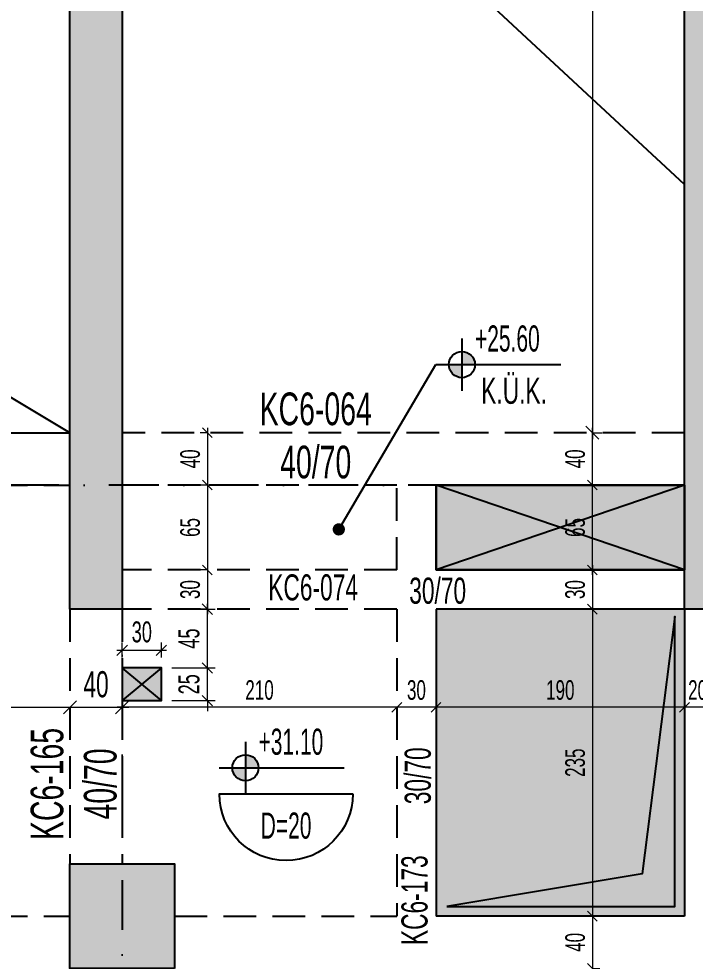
# Model space of a CAD drawing. Header units: millimetres. Extents: x -10495 to 6687, y -755 to 43288.
# Drawn here: x 4171 to 4688, y 1336 to 2057 of the extents above; entities that cross this region are included whole.
import ezdxf
from ezdxf.enums import TextEntityAlignment as Align

# ---------------------------------------------------------------- set-up
doc = ezdxf.new("R2010")
doc.units = ezdxf.units.MM
doc.header["$LTSCALE"] = 100
doc.header["$PDSIZE"] = -100
doc.linetypes.add('DASHDOT', pattern=[25.4, 12.7, -6.35, 0, -6.35])
doc.linetypes.add('HIDDEN', pattern=[0.375, 0.25, -0.125])
for name, color, linetype in [('1_ULK', 254, 'Continuous'), ('2_ULK', 105, 'Continuous'), ('AKS_ULK', 8, 'DASHDOT'), ('BOSLUK SEMBOL_ULK', 118, 'Continuous'), ('BOSLUK_ULK', 21, 'Continuous'), ('KOLON-PERDE CEKIRDEK_ULK', 4, 'Continuous'), ('KOT_ULK', 7, 'Continuous'), ('TARAMA BOSLUK-TARIF SEFFAF YUZEYLER_ULK', 159, 'Continuous'), ('TARAMA SOLID_ULK', 251, 'Continuous'), ('TARAMA_ULK', 251, 'Continuous')]:
    doc.layers.add(name, color=color, linetype=linetype)
for name, color, linetype, lineweight in [('DOSEME ISMI_ULK', 244, 'Continuous', 25), ('KIRIS BOYUT_ULK', 232, 'Continuous', 13), ('KIRIS CIZGI DUZ_ULK', 41, 'Continuous', 25), ('KIRIS CIZGI KESIK_ULK', 41, 'HIDDEN', 25), ('KIRIS ISIM_ULK', 221, 'Continuous', 13), ('OLCU IC_ULK', 146, 'Continuous', 18), ('TARIF OK_ULK', 244, 'Continuous', 5)]:
    doc.layers.add(name, color=color, linetype=linetype, lineweight=lineweight)
doc.styles.add('ulkr-simplxtw.shx', font='ulkr-simplxtw.shx', dxfattribs={"width": 0.65})
doc.dimstyles.new('1-100-IC_ULK', dxfattribs={"dimscale": 10, "dimtxt": 2, "dimasz": 1, "dimexe": 0.75, "dimexo": 1, "dimgap": 0.75, "dimtad": 1, "dimdec": 1, "dimzin": 9, "dimdsep": 46, "dimtxsty": 'ulkr-simplxtw.shx', "dimblk": 'OBLIQUE', "dimcen": 0.1, "dimdle": 0.5, "dimclrd": 146, "dimclre": 146, "dimclrt": 2, "dimadec": 0, "dimazin": 2, "dimtfac": 1, "dimtdec": 1, "dimtix": 1, "dimtmove": 2, "dimatfit": 3, "dimldrblk": 'OBLIQUE', "dimfxl": 1, "dimtolj": 1, "dimtzin": 0, "dimlwd": -1, "dimlwe": -1, "dimarcsym": 0})
doc.dimstyles.new('JSM LIMITS 100(MM)', dxfattribs={"dimscale": 100, "dimtxt": 2, "dimasz": 2.5, "dimexe": 0, "dimexo": 3, "dimgap": 0.41, "dimtad": 1, "dimdec": 0, "dimdsep": 46, "dimtxsty": 'ulkr-simplxtw.shx', "dimblk": 'AR', "dimcen": 0.9, "dimdle": 2, "dimse1": 1, "dimse2": 1, "dimclrd": 256, "dimclre": 1, "dimclrt": 33, "dimadec": 0, "dimazin": 0, "dimtfac": 0.9, "dimtdec": 0, "dimtmove": 0, "dimatfit": 3, "dimfxl": 0, "dimtolj": 1, "dimtzin": 0, "dimarcsym": 0})

# ---------------------------------------------------------------- blocks, each defined once
blk = doc.blocks.new('*U17')
at = {"layer": 'KOT_ULK'}
h = blk.add_hatch(color=251, dxfattribs=at)
h.dxf.hatch_style = 1
h.paths.add_polyline_path([(10, 0, 0.414214), (0, 10), (0, 0)])
h = blk.add_hatch(color=251, dxfattribs=at)
h.dxf.hatch_style = 1
h.paths.add_polyline_path([(0, 0), (-10, 0, 0.414214), (0, -10)])
at = {"layer": 'KOT_ULK', "color": 12}
for p, q in [((0, 20), (0, -20)), ((-20, 0), (75.59, 0))]:
    blk.add_line(p, q, dxfattribs=at)
blk.add_circle((0, 0), 10, dxfattribs=at)
at = {"layer": 'KOT_ULK', "style": 'ulkr-simplxtw.shx', "width": 0.6}
for tag, p in [('6', (10, 145)), ('5', (10, 118)), ('4', (10, 91)), ('3', (10, 64)), ('2', (10, 37)), ('1', (10, 10))]:
    blk.add_attdef(tag, p, '', height=20, dxfattribs=at)
at = {"layer": 'KOT_ULK', "color": 242, "style": 'ulkr-simplxtw.shx', "width": 0.65}
blk.add_attdef('NOT', text='', height=20, dxfattribs=at).set_placement((14.79, -10), align=Align.TOP_LEFT)
blk = doc.blocks.new('Döşeme kalınğı_ULK')
at = {"layer": 'DOSEME ISMI_ULK', "color": 12}
blk.add_lwpolyline([(51, 0, -1), (-51, 0)], format="xyb", close=True, dxfattribs=at)
at = {"layer": 'DOSEME ISMI_ULK', "style": 'ulkr-simplxtw.shx', "width": 0.6}
blk.add_attdef('1', text='', height=20, dxfattribs=at).set_placement((0, -14.21), align=Align.TOP_CENTER)
blk = doc.blocks.new('AR')
at = {"layer": '1_ULK', "color": 253}
blk.add_solid([(-1.184, 0.197), (-1.184, -0.197), (0, 0)], dxfattribs=at)
at = {"layer": '2_ULK', "color": 1}
blk.add_line((0, 0.453), (0, -0.453), dxfattribs=at)
at = {"layer": '2_ULK'}
blk.add_lwpolyline([(-1.184, 0.197), (-1.184, -0.197), (0, 0), (-1.184, 0.197)], dxfattribs=at)
blk = doc.blocks.new('_Oblique')
at = {"color": 0, "linetype": 'ByBlock', "lineweight": -2}
blk.add_line((-0.5, -0.5), (0.5, 0.5), dxfattribs=at)
blk = doc.blocks.new('*D1535')
at = {"layer": 'Defpoints', "color": 0, "transparency": 16777216}
for p in [(4210, 1554.9), (4250, 1554.9), (4250, 1529.9)]:
    blk.add_point(p, dxfattribs=at)
at = {"layer": 'OLCU IC_ULK', "color": 146, "transparency": 16777216}
blk.add_line((4205, 1529.9), (4255, 1529.9), dxfattribs=at)
at = {"layer": 'OLCU IC_ULK', "color": 146, "linetype": 'Continuous', "transparency": 16777216}
for p, q in [((4210, 1529.9), (4210, 1522.4)), ((4250, 1529.9), (4250, 1522.4))]:
    blk.add_line(p, q, dxfattribs=at)
at = {"layer": 'OLCU IC_ULK', "color": 146, "transparency": 16777216, "xscale": 10, "yscale": 10, "zscale": 10, "rotation": 180}
blk.add_blockref('_Oblique', (4210, 1529.9), dxfattribs=at)
at = {"layer": 'OLCU IC_ULK', "color": 146, "transparency": 16777216, "xscale": 10, "yscale": 10, "zscale": 10}
blk.add_blockref('_Oblique', (4250, 1529.9), dxfattribs=at)
at = {"layer": 'OLCU IC_ULK', "color": 2, "transparency": 16777216, "insert": (4230, 1547.4), "char_height": 20, "attachment_point": 5, "style": 'ulkr-simplxtw.shx'}
blk.add_mtext('\\A1;40', dxfattribs=at)
blk = doc.blocks.new('*D1536')
at = {"layer": 'Defpoints', "color": 0, "transparency": 16777216}
for p in [(3440, 1554.9), (4210, 1554.9), (4210, 1529.9)]:
    blk.add_point(p, dxfattribs=at)
at = {"layer": 'OLCU IC_ULK', "color": 146, "transparency": 16777216}
blk.add_line((3435, 1529.9), (4215, 1529.9), dxfattribs=at)
at = {"layer": 'OLCU IC_ULK', "color": 146, "linetype": 'Continuous', "transparency": 16777216}
for p, q in [((3440, 1529.9), (3440, 1522.4)), ((4210, 1529.9), (4210, 1522.4))]:
    blk.add_line(p, q, dxfattribs=at)
at = {"layer": 'OLCU IC_ULK', "color": 146, "transparency": 16777216, "xscale": 10, "yscale": 10, "zscale": 10, "rotation": 180}
blk.add_blockref('_Oblique', (3440, 1529.9), dxfattribs=at)
at = {"layer": 'OLCU IC_ULK', "color": 146, "transparency": 16777216, "xscale": 10, "yscale": 10, "zscale": 10}
blk.add_blockref('_Oblique', (4210, 1529.9), dxfattribs=at)
at = {"layer": 'OLCU IC_ULK', "color": 2, "transparency": 16777216, "insert": (3825, 1547.4), "char_height": 20, "attachment_point": 5, "style": 'ulkr-simplxtw.shx'}
blk.add_mtext('\\A1;770', dxfattribs=at)
blk = doc.blocks.new('*D1543')
at = {"layer": 'Defpoints', "color": 0, "transparency": 16777216}
for p in [(4584.52, 2550), (4584.52, 1740), (4609.52, 1740)]:
    blk.add_point(p, dxfattribs=at)
at = {"layer": 'OLCU IC_ULK', "color": 146, "transparency": 16777216}
blk.add_line((4609.52, 2555), (4609.52, 1735), dxfattribs=at)
at = {"layer": 'OLCU IC_ULK', "color": 146, "linetype": 'Continuous', "transparency": 16777216}
for p, q in [((4609.52, 2550), (4617.02, 2550)), ((4609.52, 1740), (4617.02, 1740))]:
    blk.add_line(p, q, dxfattribs=at)
at = {"layer": 'OLCU IC_ULK', "color": 146, "transparency": 16777216, "xscale": 10, "yscale": 10, "zscale": 10}
for p, rotation in [((4609.52, 2550), 90), ((4609.52, 1740), 270)]:
    blk.add_blockref('_Oblique', p, dxfattribs=dict(at, rotation=rotation))
at = {"layer": 'OLCU IC_ULK', "color": 2, "transparency": 16777216, "insert": (4592.02, 2145), "char_height": 20, "attachment_point": 5, "rotation": 90, "style": 'ulkr-simplxtw.shx'}
blk.add_mtext('\\A1;810', dxfattribs=at)
blk = doc.blocks.new('*D1559')
at = {"layer": 'Defpoints', "color": 0, "transparency": 16777216}
for p in [(4340.14, 1740), (4315.14, 1700), (4340.14, 1700)]:
    blk.add_point(p, dxfattribs=at)
at = {"layer": 'OLCU IC_ULK', "color": 146, "linetype": 'Continuous', "transparency": 16777216}
for p, q in [((4315.14, 1740), (4309.52, 1740)), ((4315.14, 1700), (4309.52, 1700))]:
    blk.add_line(p, q, dxfattribs=at)
at = {"layer": 'OLCU IC_ULK', "color": 146, "transparency": 16777216}
blk.add_line((4315.14, 1743.75), (4315.14, 1696.25), dxfattribs=at)
at = {"layer": 'OLCU IC_ULK', "color": 146, "transparency": 16777216, "xscale": 7.5, "yscale": 7.5, "zscale": 7.5}
for p, rotation in [((4315.14, 1740), 90), ((4315.14, 1700), 270)]:
    blk.add_blockref('_Oblique', p, dxfattribs=dict(at, rotation=rotation))
at = {"layer": 'OLCU IC_ULK', "color": 2, "transparency": 16777216, "insert": (4302.02, 1720), "char_height": 15, "attachment_point": 5, "rotation": 90, "style": 'ulkr-simplxtw.shx'}
blk.add_mtext('\\A1;40', dxfattribs=at)
blk = doc.blocks.new('*D1560')
at = {"layer": 'Defpoints', "color": 0, "transparency": 16777216}
for p in [(4340.14, 1700), (4315.14, 1635), (4340.14, 1635)]:
    blk.add_point(p, dxfattribs=at)
at = {"layer": 'OLCU IC_ULK', "color": 146, "transparency": 16777216}
blk.add_line((4315.14, 1703.75), (4315.14, 1631.25), dxfattribs=at)
at = {"layer": 'OLCU IC_ULK', "color": 146, "linetype": 'Continuous', "transparency": 16777216}
for p, q in [((4315.14, 1700), (4309.52, 1700)), ((4315.14, 1635), (4309.52, 1635))]:
    blk.add_line(p, q, dxfattribs=at)
at = {"layer": 'OLCU IC_ULK', "color": 146, "transparency": 16777216, "xscale": 7.5, "yscale": 7.5, "zscale": 7.5}
for p, rotation in [((4315.14, 1700), 90), ((4315.14, 1635), 270)]:
    blk.add_blockref('_Oblique', p, dxfattribs=dict(at, rotation=rotation))
at = {"layer": 'OLCU IC_ULK', "color": 2, "transparency": 16777216, "insert": (4302.02, 1667.5), "char_height": 15, "attachment_point": 5, "rotation": 90, "style": 'ulkr-simplxtw.shx'}
blk.add_mtext('\\A1;65', dxfattribs=at)
blk = doc.blocks.new('*D1561')
at = {"layer": 'Defpoints', "color": 0, "transparency": 16777216}
for p in [(4340.14, 1635), (4315.14, 1605), (4341.33, 1605)]:
    blk.add_point(p, dxfattribs=at)
at = {"layer": 'OLCU IC_ULK', "color": 146, "transparency": 16777216}
blk.add_line((4315.14, 1638.75), (4315.14, 1601.25), dxfattribs=at)
at = {"layer": 'OLCU IC_ULK', "color": 146, "linetype": 'Continuous', "transparency": 16777216}
for p, q in [((4315.14, 1635), (4309.52, 1635)), ((4315.14, 1605), (4309.52, 1605))]:
    blk.add_line(p, q, dxfattribs=at)
at = {"layer": 'OLCU IC_ULK', "color": 146, "transparency": 16777216, "xscale": 7.5, "yscale": 7.5, "zscale": 7.5}
for p, rotation in [((4315.14, 1635), 90), ((4315.14, 1605), 270)]:
    blk.add_blockref('_Oblique', p, dxfattribs=dict(at, rotation=rotation))
at = {"layer": 'OLCU IC_ULK', "color": 2, "transparency": 16777216, "insert": (4302.02, 1620), "char_height": 15, "attachment_point": 5, "rotation": 90, "style": 'ulkr-simplxtw.shx'}
blk.add_mtext('\\A1;30', dxfattribs=at)
blk = doc.blocks.new('*D1562')
at = {"layer": 'Defpoints', "color": 0, "transparency": 16777216}
for p in [(4572.29, 1700), (4609.52, 1700), (4572.29, 1635)]:
    blk.add_point(p, dxfattribs=at)
at = {"layer": 'OLCU IC_ULK', "color": 146, "transparency": 16777216}
blk.add_line((4609.52, 1631.25), (4609.52, 1703.75), dxfattribs=at)
at = {"layer": 'OLCU IC_ULK', "color": 146, "linetype": 'Continuous', "transparency": 16777216}
for p, q in [((4609.52, 1700), (4615.15, 1700)), ((4609.52, 1635), (4615.15, 1635))]:
    blk.add_line(p, q, dxfattribs=at)
at = {"layer": 'OLCU IC_ULK', "color": 146, "transparency": 16777216, "xscale": 7.5, "yscale": 7.5, "zscale": 7.5}
for p, rotation in [((4609.52, 1700), 90), ((4609.52, 1635), 270)]:
    blk.add_blockref('_Oblique', p, dxfattribs=dict(at, rotation=rotation))
at = {"layer": 'OLCU IC_ULK', "color": 2, "transparency": 16777216, "insert": (4596.4, 1667.5), "char_height": 15, "attachment_point": 5, "rotation": 90, "style": 'ulkr-simplxtw.shx'}
blk.add_mtext('\\A1;65', dxfattribs=at)
blk = doc.blocks.new('*D1563')
at = {"layer": 'Defpoints', "color": 0, "transparency": 16777216}
for p in [(4490, 1554.9), (4680, 1554.9), (4490, 1529.9)]:
    blk.add_point(p, dxfattribs=at)
at = {"layer": 'OLCU IC_ULK', "color": 146, "transparency": 16777216}
blk.add_line((4683.75, 1529.9), (4486.25, 1529.9), dxfattribs=at)
at = {"layer": 'OLCU IC_ULK', "color": 146, "linetype": 'Continuous', "transparency": 16777216}
for p, q in [((4490, 1529.9), (4490, 1524.28)), ((4680, 1529.9), (4680, 1524.28))]:
    blk.add_line(p, q, dxfattribs=at)
at = {"layer": 'OLCU IC_ULK', "color": 146, "transparency": 16777216, "xscale": 7.5, "yscale": 7.5, "zscale": 7.5, "rotation": 180}
blk.add_blockref('_Oblique', (4490, 1529.9), dxfattribs=at)
at = {"layer": 'OLCU IC_ULK', "color": 146, "transparency": 16777216, "xscale": 7.5, "yscale": 7.5, "zscale": 7.5}
blk.add_blockref('_Oblique', (4680, 1529.9), dxfattribs=at)
at = {"layer": 'OLCU IC_ULK', "color": 2, "transparency": 16777216, "insert": (4585, 1543.03), "char_height": 15, "attachment_point": 5, "style": 'ulkr-simplxtw.shx'}
blk.add_mtext('\\A1;190', dxfattribs=at)
blk = doc.blocks.new('*D1565')
at = {"layer": 'Defpoints', "color": 0, "transparency": 16777216}
for p in [(4680, 1554.9), (4700, 1554.9), (4680, 1529.9)]:
    blk.add_point(p, dxfattribs=at)
at = {"layer": 'OLCU IC_ULK', "color": 146, "transparency": 16777216}
for p, q in [((4680, 1529.9), (4672.5, 1529.9)), ((4700, 1529.9), (4680, 1529.9)), ((4700, 1529.9), (4707.5, 1529.9))]:
    blk.add_line(p, q, dxfattribs=at)
at = {"layer": 'OLCU IC_ULK', "color": 146, "linetype": 'Continuous', "transparency": 16777216}
for p, q in [((4680, 1529.9), (4680, 1524.28)), ((4700, 1529.9), (4700, 1524.28))]:
    blk.add_line(p, q, dxfattribs=at)
at = {"layer": 'OLCU IC_ULK', "color": 146, "transparency": 16777216, "xscale": 7.5, "yscale": 7.5, "zscale": 7.5}
blk.add_blockref('_Oblique', (4680, 1529.9), dxfattribs=at)
at = {"layer": 'OLCU IC_ULK', "color": 146, "transparency": 16777216, "xscale": 7.5, "yscale": 7.5, "zscale": 7.5, "rotation": 180}
blk.add_blockref('_Oblique', (4700, 1529.9), dxfattribs=at)
at = {"layer": 'OLCU IC_ULK', "color": 2, "transparency": 16777216, "insert": (4690, 1543.03), "char_height": 15, "attachment_point": 5, "style": 'ulkr-simplxtw.shx'}
blk.add_mtext('\\A1;20', dxfattribs=at)
blk = doc.blocks.new('*D1566')
at = {"layer": 'Defpoints', "color": 0, "transparency": 16777216}
for p in [(4572.29, 1635), (4572.29, 1605), (4609.52, 1605)]:
    blk.add_point(p, dxfattribs=at)
at = {"layer": 'OLCU IC_ULK', "color": 146, "transparency": 16777216}
blk.add_line((4609.52, 1638.75), (4609.52, 1601.25), dxfattribs=at)
at = {"layer": 'OLCU IC_ULK', "color": 146, "linetype": 'Continuous', "transparency": 16777216}
for p, q in [((4609.52, 1635), (4615.15, 1635)), ((4609.52, 1605), (4615.15, 1605))]:
    blk.add_line(p, q, dxfattribs=at)
at = {"layer": 'OLCU IC_ULK', "color": 146, "transparency": 16777216, "xscale": 7.5, "yscale": 7.5, "zscale": 7.5}
for p, rotation in [((4609.52, 1635), 90), ((4609.52, 1605), 270)]:
    blk.add_blockref('_Oblique', p, dxfattribs=dict(at, rotation=rotation))
at = {"layer": 'OLCU IC_ULK', "color": 2, "transparency": 16777216, "insert": (4596.4, 1620), "char_height": 15, "attachment_point": 5, "rotation": 90, "style": 'ulkr-simplxtw.shx'}
blk.add_mtext('\\A1;30', dxfattribs=at)
blk = doc.blocks.new('*D1567')
at = {"layer": 'Defpoints', "color": 0, "transparency": 16777216}
for p in [(4572.29, 1605), (4572.29, 1370), (4609.52, 1370)]:
    blk.add_point(p, dxfattribs=at)
at = {"layer": 'OLCU IC_ULK', "color": 146, "transparency": 16777216}
blk.add_line((4609.52, 1608.75), (4609.52, 1366.25), dxfattribs=at)
at = {"layer": 'OLCU IC_ULK', "color": 146, "linetype": 'Continuous', "transparency": 16777216}
for p, q in [((4609.52, 1605), (4615.15, 1605)), ((4609.52, 1370), (4615.15, 1370))]:
    blk.add_line(p, q, dxfattribs=at)
at = {"layer": 'OLCU IC_ULK', "color": 146, "transparency": 16777216, "xscale": 7.5, "yscale": 7.5, "zscale": 7.5}
for p, rotation in [((4609.52, 1605), 90), ((4609.52, 1370), 270)]:
    blk.add_blockref('_Oblique', p, dxfattribs=dict(at, rotation=rotation))
at = {"layer": 'OLCU IC_ULK', "color": 2, "transparency": 16777216, "insert": (4596.4, 1487.5), "char_height": 15, "attachment_point": 5, "rotation": 90, "style": 'ulkr-simplxtw.shx'}
blk.add_mtext('\\A1;235', dxfattribs=at)
blk = doc.blocks.new('*D1568')
at = {"layer": 'Defpoints', "color": 0, "transparency": 16777216}
for p in [(4572.69, 1370), (4572.69, 1330), (4609.52, 1330)]:
    blk.add_point(p, dxfattribs=at)
at = {"layer": 'OLCU IC_ULK', "color": 146, "transparency": 16777216}
blk.add_line((4609.52, 1373.75), (4609.52, 1326.25), dxfattribs=at)
at = {"layer": 'OLCU IC_ULK', "color": 146, "linetype": 'Continuous', "transparency": 16777216}
for p, q in [((4609.52, 1370), (4615.15, 1370)), ((4609.52, 1330), (4615.15, 1330))]:
    blk.add_line(p, q, dxfattribs=at)
at = {"layer": 'OLCU IC_ULK', "color": 146, "transparency": 16777216, "xscale": 7.5, "yscale": 7.5, "zscale": 7.5}
for p, rotation in [((4609.52, 1370), 90), ((4609.52, 1330), 270)]:
    blk.add_blockref('_Oblique', p, dxfattribs=dict(at, rotation=rotation))
at = {"layer": 'OLCU IC_ULK', "color": 2, "transparency": 16777216, "insert": (4596.4, 1350), "char_height": 15, "attachment_point": 5, "rotation": 90, "style": 'ulkr-simplxtw.shx'}
blk.add_mtext('\\A1;40', dxfattribs=at)
blk = doc.blocks.new('*D1569')
at = {"layer": 'Defpoints', "color": 0, "transparency": 16777216}
for p in [(4572.29, 1740), (4609.52, 1740), (4572.29, 1700)]:
    blk.add_point(p, dxfattribs=at)
at = {"layer": 'OLCU IC_ULK', "color": 146, "transparency": 16777216}
blk.add_line((4609.52, 1696.25), (4609.52, 1743.75), dxfattribs=at)
at = {"layer": 'OLCU IC_ULK', "color": 146, "linetype": 'Continuous', "transparency": 16777216}
for p, q in [((4609.52, 1740), (4615.15, 1740)), ((4609.52, 1700), (4615.15, 1700))]:
    blk.add_line(p, q, dxfattribs=at)
at = {"layer": 'OLCU IC_ULK', "color": 146, "transparency": 16777216, "xscale": 7.5, "yscale": 7.5, "zscale": 7.5}
for p, rotation in [((4609.52, 1740), 90), ((4609.52, 1700), 270)]:
    blk.add_blockref('_Oblique', p, dxfattribs=dict(at, rotation=rotation))
at = {"layer": 'OLCU IC_ULK', "color": 2, "transparency": 16777216, "insert": (4596.4, 1720), "char_height": 15, "attachment_point": 5, "rotation": 90, "style": 'ulkr-simplxtw.shx'}
blk.add_mtext('\\A1;40', dxfattribs=at)
blk = doc.blocks.new('*D1570')
at = {"layer": 'Defpoints', "color": 0, "transparency": 16777216}
for p in [(4250, 1554.9), (4460, 1554.9), (4250, 1529.9)]:
    blk.add_point(p, dxfattribs=at)
at = {"layer": 'OLCU IC_ULK', "color": 146, "transparency": 16777216}
blk.add_line((4463.75, 1529.9), (4246.25, 1529.9), dxfattribs=at)
at = {"layer": 'OLCU IC_ULK', "color": 146, "linetype": 'Continuous', "transparency": 16777216}
for p, q in [((4250, 1529.9), (4250, 1524.28)), ((4460, 1529.9), (4460, 1524.28))]:
    blk.add_line(p, q, dxfattribs=at)
at = {"layer": 'OLCU IC_ULK', "color": 146, "transparency": 16777216, "xscale": 7.5, "yscale": 7.5, "zscale": 7.5, "rotation": 180}
blk.add_blockref('_Oblique', (4250, 1529.9), dxfattribs=at)
at = {"layer": 'OLCU IC_ULK', "color": 146, "transparency": 16777216, "xscale": 7.5, "yscale": 7.5, "zscale": 7.5}
blk.add_blockref('_Oblique', (4460, 1529.9), dxfattribs=at)
at = {"layer": 'OLCU IC_ULK', "color": 2, "transparency": 16777216, "insert": (4355, 1543.03), "char_height": 15, "attachment_point": 5, "style": 'ulkr-simplxtw.shx'}
blk.add_mtext('\\A1;210', dxfattribs=at)
blk = doc.blocks.new('*D1577')
at = {"layer": 'Defpoints', "color": 0, "transparency": 16777216}
for p in [(4460, 1554.9), (4490, 1554.9), (4460, 1529.9)]:
    blk.add_point(p, dxfattribs=at)
at = {"layer": 'OLCU IC_ULK', "color": 146, "transparency": 16777216}
blk.add_line((4493.75, 1529.9), (4456.25, 1529.9), dxfattribs=at)
at = {"layer": 'OLCU IC_ULK', "color": 146, "linetype": 'Continuous', "transparency": 16777216}
for p, q in [((4460, 1529.9), (4460, 1524.28)), ((4490, 1529.9), (4490, 1524.28))]:
    blk.add_line(p, q, dxfattribs=at)
at = {"layer": 'OLCU IC_ULK', "color": 146, "transparency": 16777216, "xscale": 7.5, "yscale": 7.5, "zscale": 7.5, "rotation": 180}
blk.add_blockref('_Oblique', (4460, 1529.9), dxfattribs=at)
at = {"layer": 'OLCU IC_ULK', "color": 146, "transparency": 16777216, "xscale": 7.5, "yscale": 7.5, "zscale": 7.5}
blk.add_blockref('_Oblique', (4490, 1529.9), dxfattribs=at)
at = {"layer": 'OLCU IC_ULK', "color": 2, "transparency": 16777216, "insert": (4475, 1543.03), "char_height": 15, "attachment_point": 5, "style": 'ulkr-simplxtw.shx'}
blk.add_mtext('\\A1;30', dxfattribs=at)
blk = doc.blocks.new('*D1582')
at = {"layer": 'Defpoints', "color": 0, "transparency": 16777216}
for p in [(4280, 1560), (4315.14, 1560), (4280, 1535)]:
    blk.add_point(p, dxfattribs=at)
at = {"layer": 'OLCU IC_ULK', "color": 146, "transparency": 16777216}
for p, q in [((4315.14, 1560), (4315.14, 1568)), ((4315.14, 1535), (4315.14, 1560)), ((4315.14, 1535), (4315.14, 1527))]:
    blk.add_line(p, q, dxfattribs=at)
at = {"layer": 'OLCU IC_ULK', "color": 146, "linetype": 'Continuous', "transparency": 16777216}
for p, q in [((4288, 1560), (4321.14, 1560)), ((4288, 1535), (4321.14, 1535))]:
    blk.add_line(p, q, dxfattribs=at)
at = {"layer": 'OLCU IC_ULK', "color": 146, "transparency": 16777216, "xscale": 8, "yscale": 8, "zscale": 8}
for p, rotation in [((4315.14, 1560), 270), ((4315.14, 1535), 90)]:
    blk.add_blockref('_Oblique', p, dxfattribs=dict(at, rotation=rotation))
at = {"layer": 'OLCU IC_ULK', "color": 2, "transparency": 16777216, "insert": (4301.14, 1547.5), "char_height": 16, "attachment_point": 5, "rotation": 90, "style": 'ulkr-simplxtw.shx'}
blk.add_mtext('\\A1;25', dxfattribs=at)
blk = doc.blocks.new('*D1629')
at = {"layer": 'Defpoints', "color": 0, "transparency": 16777216}
for p in [(4280, 1605), (4315.14, 1605), (4280, 1560)]:
    blk.add_point(p, dxfattribs=at)
at = {"layer": 'OLCU IC_ULK', "color": 146, "transparency": 16777216}
blk.add_line((4315.14, 1556), (4315.14, 1609), dxfattribs=at)
at = {"layer": 'OLCU IC_ULK', "color": 146, "linetype": 'Continuous', "transparency": 16777216}
for p, q in [((4288, 1605), (4321.14, 1605)), ((4288, 1560), (4321.14, 1560))]:
    blk.add_line(p, q, dxfattribs=at)
at = {"layer": 'OLCU IC_ULK', "color": 146, "transparency": 16777216, "xscale": 8, "yscale": 8, "zscale": 8}
for p, rotation in [((4315.14, 1605), 90), ((4315.14, 1560), 270)]:
    blk.add_blockref('_Oblique', p, dxfattribs=dict(at, rotation=rotation))
at = {"layer": 'OLCU IC_ULK', "color": 2, "transparency": 16777216, "insert": (4301.14, 1582.5), "char_height": 16, "attachment_point": 5, "rotation": 90, "style": 'ulkr-simplxtw.shx'}
blk.add_mtext('\\A1;45', dxfattribs=at)
blk = doc.blocks.new('*D1630')
at = {"layer": 'Defpoints', "color": 0, "transparency": 16777216}
for p in [(4250, 1573.49), (4250, 1560), (4280, 1560)]:
    blk.add_point(p, dxfattribs=at)
at = {"layer": 'OLCU IC_ULK', "color": 146, "linetype": 'Continuous', "transparency": 16777216}
for p, q in [((4250, 1568), (4250, 1579.49)), ((4280, 1568), (4280, 1579.49))]:
    blk.add_line(p, q, dxfattribs=at)
at = {"layer": 'OLCU IC_ULK', "color": 146, "transparency": 16777216}
blk.add_line((4284, 1573.49), (4246, 1573.49), dxfattribs=at)
at = {"layer": 'OLCU IC_ULK', "color": 146, "transparency": 16777216, "xscale": 8, "yscale": 8, "zscale": 8, "rotation": 180}
blk.add_blockref('_Oblique', (4250, 1573.49), dxfattribs=at)
at = {"layer": 'OLCU IC_ULK', "color": 146, "transparency": 16777216, "xscale": 8, "yscale": 8, "zscale": 8}
blk.add_blockref('_Oblique', (4280, 1573.49), dxfattribs=at)
at = {"layer": 'OLCU IC_ULK', "color": 2, "transparency": 16777216, "insert": (4265, 1587.49), "char_height": 16, "attachment_point": 5, "style": 'ulkr-simplxtw.shx'}
blk.add_mtext('\\A1;30', dxfattribs=at)
blk = doc.blocks.new('*U9')
at = {"layer": 'KIRIS BOYUT_ULK', "style": 'ulkr-simplxtw.shx', "width": 0.65}
blk.add_attdef('B', text='', height=25, dxfattribs=at).set_placement((10.83, -15.69), align=Align.TOP_CENTER)
at = {"layer": 'KIRIS ISIM_ULK', "style": 'ulkr-simplxtw.shx', "width": 0.65}
blk.add_attdef('K', text='', height=25, dxfattribs=at).set_placement((10.83, 25), align=Align.TOP_CENTER)
blk = doc.blocks.new('Kiriş_Sembol_ULK')
at = {"layer": 'KIRIS BOYUT_ULK', "style": 'ulkr-simplxtw.shx', "width": 0.65}
blk.add_attdef('B', text='', height=25, dxfattribs=at).set_placement((21.01, 0.44), align=Align.MIDDLE_LEFT)
at = {"layer": 'KIRIS ISIM_ULK', "style": 'ulkr-simplxtw.shx', "width": 0.65}
blk.add_attdef('K', text='', height=25, dxfattribs=at).set_placement((-18.15, 12.94), align=Align.TOP_RIGHT)

msp = doc.modelspace()

# ---------------------------------------------------------------- hatches: boundary and pattern name
at = {"layer": 'TARAMA BOSLUK-TARIF SEFFAF YUZEYLER_ULK'}
h = msp.add_hatch(color=256, dxfattribs=at)
h.dxf.hatch_style = 1
h.paths.add_polyline_path([(4490, 1635), (4680, 1635), (4680, 1700), (4490, 1700)])
h = msp.add_hatch(color=256, dxfattribs=at)
h.dxf.hatch_style = 1
h.paths.add_polyline_path([(4490, 1605), (4680, 1605), (4680, 1370), (4490, 1370)])
h = msp.add_hatch(color=256, dxfattribs=at)
h.dxf.hatch_style = 1
h.paths.add_polyline_path([(4250, 1560), (4250, 1535), (4280, 1535), (4280, 1560)])
at = {"layer": 'TARAMA SOLID_ULK'}
h = msp.add_hatch(color=256, dxfattribs=at)
h.dxf.hatch_style = 1
h.paths.add_polyline_path([(4720, 1605), (4680, 1605), (4680, 2550), (4250, 2550), (4250, 1605), (4210, 1605), (4210, 2590), (4720, 2590)])
h = msp.add_hatch(color=256, dxfattribs=at)
h.dxf.hatch_style = 1
h.paths.add_polyline_path([(4290, 1410), (4290, 1330), (4210, 1330), (4210, 1410)])
at = {"layer": 'TARAMA_ULK'}
h = msp.add_hatch(color=256, dxfattribs=at)
h.dxf.hatch_style = 1
h.paths.add_polyline_path([(4498.3, 1377.5), (4672.5, 1377.5), (4672.5, 1599.28), (4647.5, 1402.5)])

# ---------------------------------------------------------------- linework, layer by layer
at = {"layer": 'AKS_ULK', "ltscale": 0.03}
for points in [[(4250, 3915.6), (4250, -634.71)], [(6566.96, 1700), (-759.17, 1700)]]:
    msp.add_lwpolyline(points, dxfattribs=at)
at = {"layer": 'BOSLUK SEMBOL_ULK'}
for p, q in [((4680, 1635), (4490, 1700)), ((4680, 1700), (4490, 1635)), ((4280, 1535), (4250, 1560)), ((4280, 1560), (4250, 1535))]:
    msp.add_line(p, q, dxfattribs=at)
for points in [[(4210, 1740), (2811.25, 2580.48), (3154.82, 2580.48), (1740, 3360)], [(4680, 1930), (4346.54, 2240), (4525.73, 2240), (4250, 2550)], [(4498.3, 1377.5), (4672.5, 1377.5), (4672.5, 1599.28), (4647.5, 1402.5), (4498.3, 1377.5)]]:
    msp.add_lwpolyline(points, dxfattribs=at)
at = {"layer": 'BOSLUK_ULK'}
for points in [[(4680, 1635), (4490, 1635), (4490, 1700), (4680, 1700)], [(4250, 1560), (4250, 1535), (4280, 1535), (4280, 1560)]]:
    msp.add_lwpolyline(points, close=True, dxfattribs=at)
at = {"layer": 'KIRIS CIZGI DUZ_ULK'}
for p, q in [((3440, 1740), (4210, 1740)), ((4680, 1700), (4490, 1700)), ((4490, 1700), (4490, 1635)), ((4490, 1635), (4680, 1635)), ((4680, 1605), (4490, 1605)), ((4490, 1605), (4490, 1370)), ((4680, 1605), (4680, 1370)), ((4680, 1370), (4490, 1370))]:
    msp.add_line(p, q, dxfattribs=at)
at = {"layer": 'KIRIS CIZGI KESIK_ULK'}
for p, q in [((4680, 1740), (4250, 1740)), ((3440, 1700), (4210, 1700)), ((4460, 1700), (4250, 1700)), ((4460, 1635), (4460, 1700)), ((4460, 1635), (4250, 1635)), ((4210, 1605), (4210, 1410)), ((4250, 1605), (4250, 1410)), ((4460, 1605), (4250, 1605)), ((4460, 1605), (4460, 1370)), ((3440, 1370), (4210, 1370)), ((4290, 1370), (4460, 1370))]:
    msp.add_line(p, q, dxfattribs=at)
at = {"layer": 'KOLON-PERDE CEKIRDEK_ULK'}
for points in [[(4720, 1605), (4680, 1605), (4680, 2550), (4250, 2550), (4250, 1605), (4210, 1605), (4210, 2590), (4720, 2590)], [(4290, 1330), (4210, 1330), (4210, 1410), (4290, 1410)]]:
    msp.add_lwpolyline(points, close=True, dxfattribs=at)

# ---------------------------------------------------------------- block references
at = {"layer": 'DOSEME ISMI_ULK'}
msp.add_blockref('Döşeme kalınğı_ULK', (4375.33, 1463.59), dxfattribs=at).add_auto_attribs({'1': 'D=20'})
at = {"layer": 'KIRIS ISIM_ULK'}
msp.add_blockref('*U9', (4387.17, 1745.81), dxfattribs=at).add_auto_attribs({'K': 'KC6-064', 'B': '40/70'})
ref = msp.add_blockref('Kiriş_Sembol_ULK', (4448.48, 1618.7), dxfattribs=at)
ref.add_attrib('B', '30/70', dxfattribs={"layer": 'KIRIS BOYUT_ULK', "height": 20, "style": 'ulkr-simplxtw.shx', "width": 0.65}).set_placement((4469.49, 1619.15), align=Align.MIDDLE_LEFT)
ref.add_attrib('K', 'KC6-074', dxfattribs={"height": 20, "style": 'ulkr-simplxtw.shx', "width": 0.65}).set_placement((4430.32, 1631.65), align=Align.TOP_RIGHT)
at = {"layer": 'KIRIS ISIM_ULK', "rotation": 90}
msp.add_blockref('*U9', (4205, 1460.41), dxfattribs=at).add_auto_attribs({'K': 'KC6-165', 'B': '40/70'})
at = {"layer": 'KIRIS ISIM_ULK'}
ref = msp.add_blockref('Kiriş_Sembol_ULK', (4476.44, 1434.72), dxfattribs=dict(at, rotation=90))
ref.add_attrib('B', '30/70', dxfattribs={"layer": 'KIRIS BOYUT_ULK', "height": 20, "rotation": 90, "style": 'ulkr-simplxtw.shx', "width": 0.65}).set_placement((4476, 1455.73), align=Align.MIDDLE_LEFT)
ref.add_attrib('K', 'KC6-173', dxfattribs={"height": 20, "rotation": 90, "style": 'ulkr-simplxtw.shx', "width": 0.65}).set_placement((4463.5, 1416.57), align=Align.TOP_RIGHT)
at = {"layer": 'KOT_ULK'}
ref = msp.add_blockref('*U17', (4509.77, 1792.15), dxfattribs=at)
ref.add_attrib('1', '+25.60', (4519.77, 1802.15), dxfattribs={"height": 20, "style": 'ulkr-simplxtw.shx', "width": 0.6})
ref.add_attrib('NOT', 'K.Ü.K.', dxfattribs={"color": 242, "height": 20, "style": 'ulkr-simplxtw.shx', "width": 0.65}).set_placement((4524.57, 1782.15), align=Align.TOP_LEFT)
ref = msp.add_blockref('*U17', (4344.24, 1483.59), dxfattribs=at)
ref.add_attrib('1', '+31.10', (4354.24, 1493.59), dxfattribs={"height": 20, "style": 'ulkr-simplxtw.shx', "width": 0.6})

# ---------------------------------------------------------------- dimensions: what is measured, and where the dimension line sits
at = {"layer": 'OLCU IC_ULK'}
for base, p1, p2, angle, override, picture, middle in [((4609.52, 1740), (4584.52, 2550), (4584.52, 1740), 90, {"dimfxl": 0, "dimfxlon": 1}, '*D1543', (4592.02, 2145)), ((4315.14, 1700), (4340.14, 1740), (4340.14, 1700), 90, {"dimscale": 7.5, "dimfxl": 0, "dimfxlon": 1}, '*D1559', (4302.02, 1720)), ((4609.52, 1740), (4572.29, 1700), (4572.29, 1740), 90, {"dimscale": 7.5, "dimfxl": 0, "dimfxlon": 1}, '*D1569', (4596.4, 1720)), ((4315.14, 1635), (4340.14, 1700), (4340.14, 1635), 90, {"dimscale": 7.5, "dimfxl": 0, "dimfxlon": 1}, '*D1560', (4302.02, 1667.5)), ((4609.52, 1700), (4572.29, 1635), (4572.29, 1700), 90, {"dimscale": 7.5, "dimfxl": 0, "dimfxlon": 1}, '*D1562', (4596.4, 1667.5)), ((4315.14, 1605), (4340.14, 1635), (4341.33, 1605), 90, {"dimscale": 7.5, "dimfxl": 0, "dimfxlon": 1}, '*D1561', (4302.02, 1620)), ((4609.52, 1605), (4572.29, 1635), (4572.29, 1605), 90, {"dimscale": 7.5, "dimfxl": 0, "dimfxlon": 1}, '*D1566', (4596.4, 1620)), ((4315.14, 1605), (4280, 1560), (4280, 1605), 90, {"dimscale": 8}, '*D1629', (4301.14, 1582.5)), ((4609.52, 1370), (4572.29, 1605), (4572.29, 1370), 90, {"dimscale": 7.5, "dimfxl": 0, "dimfxlon": 1}, '*D1567', (4596.4, 1487.5)), ((4315.14, 1560), (4280, 1535), (4280, 1560), 90, {"dimscale": 8}, '*D1582', (4301.14, 1547.5)), ((4460, 1529.9), (4490, 1554.9), (4460, 1554.9), 180, {"dimscale": 7.5, "dimfxl": 0, "dimfxlon": 1}, '*D1577', (4475, 1543.03)), ((4490, 1529.9), (4680, 1554.9), (4490, 1554.9), 180, {"dimscale": 7.5, "dimfxl": 0, "dimfxlon": 1}, '*D1563', (4585, 1543.03)), ((4609.52, 1330), (4572.69, 1370), (4572.69, 1330), 90, {"dimscale": 7.5, "dimfxl": 0, "dimfxlon": 1}, '*D1568', (4596.4, 1350))]:
    dim = msp.add_linear_dim(base=base, p1=p1, p2=p2, angle=angle, dimstyle='1-100-IC_ULK', override=override, dxfattribs=at)
    dim.commit()
    dim.dimension.update_dxf_attribs({"geometry": picture, "text_midpoint": middle})
for base, p1, p2, override, picture, middle in [((4250, 1573.49), (4280, 1560), (4250, 1560), {"dimscale": 8}, '*D1630', (4265, 1587.49)), ((4210, 1529.9), (3440, 1554.9), (4210, 1554.9), {"dimfxl": 0, "dimfxlon": 1}, '*D1536', (3825, 1547.4)), ((4250, 1529.9), (4210, 1554.9), (4250, 1554.9), {"dimfxl": 0, "dimfxlon": 1}, '*D1535', (4230, 1547.4)), ((4250, 1529.9), (4460, 1554.9), (4250, 1554.9), {"dimscale": 7.5, "dimfxl": 0, "dimfxlon": 1}, '*D1570', (4355, 1543.03)), ((4680, 1529.9), (4700, 1554.9), (4680, 1554.9), {"dimscale": 7.5, "dimfxl": 0, "dimfxlon": 1}, '*D1565', (4690, 1543.03))]:
    dim = msp.add_linear_dim(base=base, p1=p1, p2=p2, dimstyle='1-100-IC_ULK', override=override, dxfattribs=at)
    dim.commit()
    dim.dimension.update_dxf_attribs({"geometry": picture, "text_midpoint": middle})

# ---------------------------------------------------------------- leaders
at = {"layer": 'TARIF OK_ULK'}
msp.add_leader([(4415.64, 1666.05), (4489.77, 1792.15), (4585.37, 1792.15)], dimstyle='JSM LIMITS 100(MM)', override={"dimscale": 2.5, "dimasz": 15, "dimldrblk": 'DotSmall'}, dxfattribs=at)

doc.saveas('drawing.dxf')
